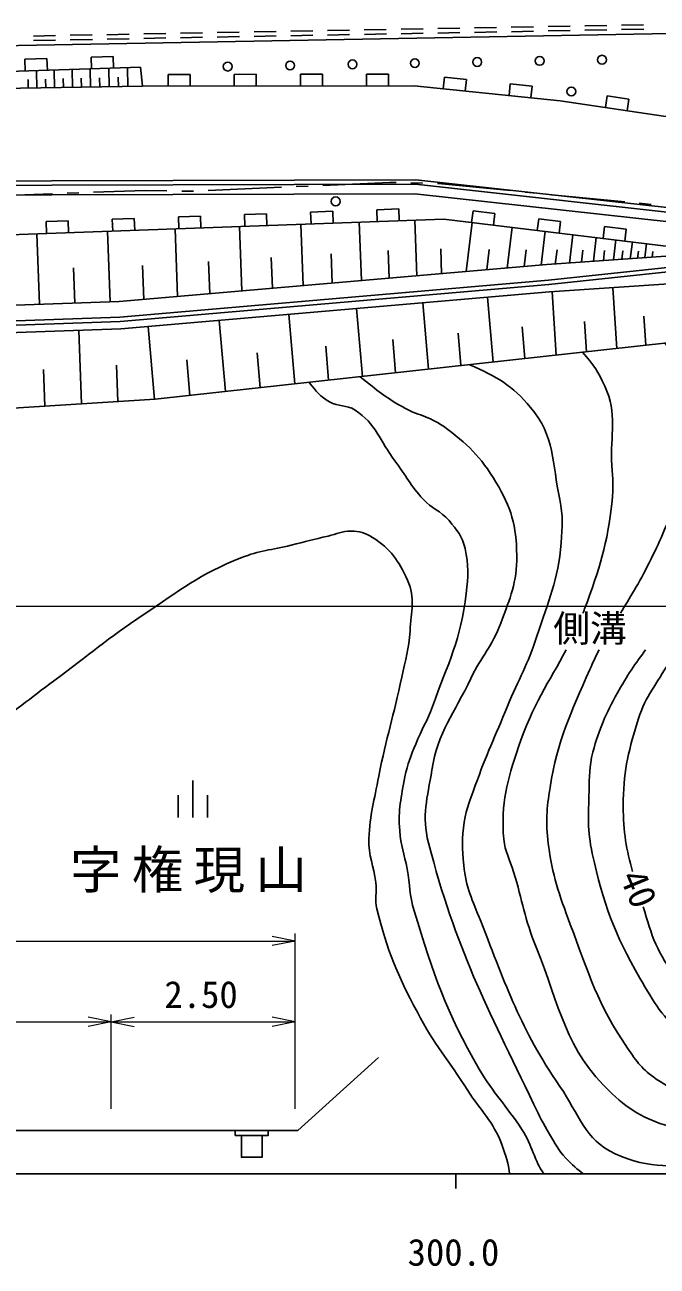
# Model space of a CAD drawing. Units: millimetres, scale not verified. Extents: x 40000 to 680000, y 20000 to 380760.
# Drawn here: x 338696 to 381698, y 198715 to 283091 of the extents above; entities that cross this region are included whole.
import ezdxf
from ezdxf.enums import TextEntityAlignment as Align

# ---------------------------------------------------------------- set-up
doc = ezdxf.new("R2010")
doc.units = ezdxf.units.MM
doc.header["$LTSCALE"] = 1000
for name, color, linetype, lineweight in [('M-BGD', 7, 'Continuous', 25), ('M-BMK-HTXT', 7, 'Continuous', 13), ('M-BMK-ROW', 30, 'Continuous', 25), ('M-STR-HTXT', 7, 'Continuous', 13), ('M-STR-STRC', 7, 'Continuous', 25), ('M-TTL-BAND', 7, 'Continuous', 25)]:
    doc.layers.add(name, color=color, linetype=linetype, lineweight=lineweight)
doc.styles.add('ＭＳ ゴシック', font='')
doc.styles.get('ＭＳ ゴシック').set_extended_font_data('MS Gothic')

msp = doc.modelspace()

# ---------------------------------------------------------------- linework, layer by layer
at = {"layer": 'M-BGD'}
for p, q in [((356780, 282651), (358280, 282679)), ((359280, 282697), (360779, 282725)), ((361779, 282743), (363279, 282770)), ((364279, 282789), (365779, 282816)), ((366778, 282834), (368278, 282862)), ((369278, 282880), (370778, 282908)), ((371778, 282926), (373277, 282954)), ((374277, 282972), (375777, 282999)), ((375783, 282699), (374283, 282672)), ((376777, 283018), (378277, 283045)), ((378282, 282745), (376782, 282718)), ((379276, 283063), (380776, 283091)), ((380782, 282791), (379282, 282763)), ((339283, 282331), (340783, 282358)), ((340789, 282058), (339289, 282031)), ((341783, 282377), (343282, 282404)), ((343288, 282104), (341788, 282077)), ((344282, 282422), (345782, 282450)), ((345788, 282150), (344288, 282122)), ((346782, 282468), (348282, 282496)), ((348287, 282196), (346788, 282168)), ((349281, 282514), (350781, 282541)), ((350787, 282242), (349287, 282214)), ((351781, 282560), (353281, 282587)), ((353286, 282287), (351787, 282260)), ((354281, 282606), (355780, 282633)), ((355786, 282333), (354286, 282306)), ((358286, 282379), (356786, 282351)), ((360785, 282425), (359285, 282397)), ((363285, 282470), (361785, 282443)), ((365784, 282516), (364285, 282489)), ((368284, 282562), (366784, 282535)), ((370783, 282608), (369284, 282580)), ((373283, 282654), (371783, 282626)), ((340203, 280796), (338704, 280747)), ((338704, 280747), (338730, 279948)), ((340229, 279997), (340203, 280796)), ((344701, 280943), (343202, 280894)), ((343202, 280894), (343228, 280094)), ((344425, 278875), (344405, 280132)), ((344727, 280143), (344701, 280943)), ((345704, 278895), (345684, 280174)), ((346704, 278911), (346563, 280203)), ((338930, 278787), (338920, 279375)), ((339518, 278797), (339499, 279973)), ((340116, 278806), (340106, 279404)), ((340714, 278816), (340695, 280012)), ((341322, 278825), (341312, 279433)), ((341930, 278835), (341911, 280051)), ((342549, 278845), (342539, 279463)), ((343167, 278855), (343147, 280092)), ((343796, 278865), (343786, 279494)), ((345064, 278885), (345054, 279524)), ((349936, 279717), (348436, 279714)), ((348436, 279714), (348437, 278914)), ((349937, 278917), (349936, 279717)), ((354436, 279727), (352936, 279724)), ((352936, 279724), (352937, 278924)), ((354437, 278927), (354436, 279727)), ((358936, 279736), (357436, 279733)), ((357436, 279733), (357437, 278933)), ((358937, 278936), (358936, 279736)), ((363436, 279745), (361936, 279742)), ((361936, 279742), (361937, 278942)), ((363437, 278945), (363436, 279745)), ((367230, 279539), (367148, 278744)), ((368722, 279385), (367230, 279539)), ((368640, 278589), (368722, 279385)), ((371706, 279075), (371624, 278280)), ((373198, 278921), (371706, 279075)), ((373116, 278125), (373198, 278921)), ((378290, 278254), (378173, 277462)), ((379774, 278033), (378290, 278254)), ((379656, 277242), (379774, 278033)), ((350638, 270092), (349139, 270038)), ((349139, 270038), (349168, 269238)), ((350667, 269293), (350638, 270092)), ((355135, 270255), (353636, 270201)), ((353636, 270201), (353665, 269401)), ((355164, 269456), (355135, 270255)), ((359632, 270418), (358133, 270364)), ((358133, 270364), (358162, 269564)), ((359661, 269619), (359632, 270418)), ((364129, 270581), (362630, 270527)), ((362630, 270527), (362659, 269727)), ((364158, 269781), (364129, 270581)), ((369176, 270457), (369080, 269663)), ((370665, 270276), (369176, 270457)), ((370569, 269482), (370665, 270276)), ((341644, 269766), (340145, 269712)), ((340145, 269712), (340174, 268913)), ((341673, 268967), (341644, 269766)), ((346141, 269929), (344642, 269875)), ((344642, 269875), (344671, 269076)), ((346170, 269130), (346141, 269929)), ((349082, 264629), (348915, 269229)), ((353452, 265005), (353293, 269388)), ((357615, 265363), (357464, 269539)), ((361582, 265704), (361438, 269683)), ((365361, 266029), (365224, 269820)), ((368714, 266317), (369119, 269658)), ((371495, 266557), (371832, 269328)), ((373644, 269914), (373547, 269120)), ((375133, 269733), (373644, 269914)), ((375036, 268939), (375133, 269733)), ((378111, 269372), (378014, 268577)), ((379600, 269191), (378111, 269372)), ((379503, 268397), (379600, 269191)), ((339696, 264096), (339523, 268889)), ((344494, 264265), (344320, 269063)), ((373803, 266755), (374083, 269055)), ((375738, 266900), (375972, 268825)), ((377362, 267016), (377559, 268633)), ((378726, 267114), (378891, 268471)), ((379870, 267196), (380009, 268335)), ((359598, 265534), (359526, 267523)), ((363471, 265867), (363403, 267762)), ((367037, 266173), (366976, 267855)), ((370104, 266437), (370273, 267823)), ((372649, 266656), (372789, 267806)), ((374770, 266830), (374887, 267793)), ((376550, 266958), (376648, 267766)), ((378044, 267065), (378126, 267744)), ((379298, 267155), (379367, 267725)), ((380369, 267232), (380427, 267706)), ((380868, 267268), (380983, 268217)), ((381367, 267303), (381413, 267683)), ((346789, 264432), (346706, 266732)), ((351267, 264817), (351188, 267008)), ((355533, 265184), (355458, 267272)), ((342095, 264181), (342008, 266579)), ((374837, 260640), (374546, 264945)), ((378951, 261093), (378672, 265223)), ((366156, 259684), (365768, 264193)), ((370549, 260168), (370170, 264571)), ((357053, 258682), (356646, 263408)), ((361658, 259189), (361261, 263805)), ((380925, 261311), (380791, 263292)), ((347510, 257633), (347084, 262586)), ((352338, 258163), (351922, 263002)), ((372693, 260404), (372508, 262553)), ((376894, 260867), (376755, 262932)), ((342549, 257320), (342372, 262325)), ((363907, 259437), (363713, 261691)), ((368352, 259926), (368163, 262128)), ((354695, 258422), (354492, 260786)), ((359355, 258936), (359157, 261244)), ((345029, 257477), (344942, 259961)), ((349924, 257897), (349716, 260317)), ((340050, 257163), (339962, 259665)), ((350127, 231723), (350127, 229223)), ((349127, 230723), (349127, 229223)), ((351127, 230723), (351127, 229223)), ((357267, 207940), (362748, 212891)), ((253131, 207940), (357267, 207940)), ((353424, 207606), (354834, 207606))]:
    msp.add_line(p, q, dxfattribs=at)
for points in [[(457443, 282660), (382579, 282500), (293900, 280876), (269281, 280235), (264167, 278560)], [(346563, 280203), (318904, 279302), (294044, 278751)], [(166671, 237420), (169491, 237992), (175175, 240390), (177647, 241372), (188568, 246912), (202950, 253100), (219171, 259508), (235332, 265040), (245646, 267765), (265261, 272505), (282632, 275584), (294117, 276996), (319049, 278471), (346704, 278911)], [(382737, 276784), (375092, 277920), (365171, 278949), (346704, 278911)], [(330299, 272336), (332248, 272460), (365277, 272555), (385463, 270324), (397172, 269089)], [(330333, 272037), (332258, 272160), (365261, 272255), (385437, 270025), (397204, 268802)], [(315604, 270443), (332280, 271506), (365226, 271601), (385381, 269374), (397225, 268622)], [(385855, 267625), (367195, 269891), (332639, 268640), (305396, 267611), (283674, 259172)], [(406906, 264416), (398366, 268295), (374303, 265728), (345168, 263223), (321393, 262382), (301408, 261619), (272485, 255855)], [(406775, 264102), (398411, 268008), (374332, 265430), (345186, 262923), (321404, 262083), (301443, 261320), (272544, 255560)], [(385855, 267625), (374201, 266789), (345103, 264287), (321354, 263448), (301282, 262681), (283674, 259172)], [(399738, 266646), (374380, 264933), (345216, 262425), (321422, 261584), (301501, 260824), (267306, 253870), (249808, 242508)], [(249808, 242508), (301742, 254744), (347558, 257636), (393520, 262698), (406275, 263652)], [(353011, 207940), (353011, 207606), (353424, 207606), (353424, 206119), (354834, 206119), (354834, 207606), (355246, 207606), (355246, 207940)]]:
    msp.add_lwpolyline(points, dxfattribs=at)
for centre in [(377946, 280718), (352494, 280252), (356736, 280329), (360978, 280407), (365220, 280485), (369462, 280562), (373704, 280640), (375863, 278558)]:
    msp.add_circle(centre, 300, dxfattribs=at)
for points, knots in [([(376625, 260837), (377403, 259971), (377670, 259510), (378131, 258541), (379040, 256629), (378479, 255255), (378616, 253142), (378678, 252198), (378735, 251660), (378632, 250719), (378310, 247781), (377798, 246155), (376761, 243387), (376724, 243289), (376688, 243193), (376651, 243099)], [0, 0, 0, 0, 1, 1, 1, 2, 2, 2, 3, 3, 3, 4, 4, 4, 5, 5, 5, 5]), ([(382240, 261448), (382997, 260418), (383255, 259882), (383631, 258762), (384295, 256785), (383696, 255500), (383486, 253425), (383366, 252233), (383179, 251573), (382809, 250434), (382296, 248855), (381885, 248009), (381148, 246521), (380468, 245150), (379823, 244118), (379193, 243099)], [0, 0, 0, 0, 1, 1, 1, 2, 2, 2, 3, 3, 3, 4, 4, 4, 5, 5, 5, 5]), ([(368941, 259991), (370829, 259161), (371818, 258598), (373094, 257085), (374749, 255122), (374549, 253329), (375074, 250816), (375309, 249692), (375250, 249022), (375166, 247876), (374978, 245326), (374298, 243976), (373520, 241541), (372906, 239615), (372288, 238638), (371520, 236769), (370656, 234667), (370083, 233523), (369331, 231379), (368997, 230426), (368717, 229906), (368577, 228905), (368418, 227773), (368430, 227116), (368543, 225978), (368695, 224431), (369122, 223614), (369695, 222169), (371489, 217645), (372333, 214949), (375084, 210934), (376390, 209027), (376738, 207329), (378836, 206359), (381219, 205256), (382886, 205568), (385511, 205572), (388199, 205575), (389666, 206141), (392323, 206539), (395324, 206987), (396277, 207146), (399994, 207756)], [0, 0, 0, 0, 1, 1, 1, 2, 2, 2, 3, 3, 3, 4, 4, 4, 5, 5, 5, 6, 6, 6, 7, 7, 7, 8, 8, 8, 9, 9, 9, 10, 10, 10, 11, 11, 11, 12, 12, 12, 13, 13, 13, 14, 14, 14, 14]), ([(361501, 259165), (362762, 258157), (363164, 257820), (364346, 257139), (365399, 256532), (366169, 256511), (367157, 255803), (368812, 254617), (369680, 253752), (370732, 252009), (371778, 250277), (372125, 249051), (372151, 247027), (372175, 245178), (371695, 244157), (371059, 242421), (370487, 240858), (369746, 240176), (369032, 238671), (367897, 236280), (366788, 235051), (366378, 232435), (366078, 230525), (365657, 229361), (366144, 227489), (368028, 220243), (370066, 216458), (373306, 209708), (373692, 208903), (373927, 208459), (374381, 207691), (374774, 207025), (374963, 206615), (375493, 206052), (375915, 205604), (376282, 205282), (376675, 205000)], [0, 0, 0, 0, 1, 1, 1, 2, 2, 2, 3, 3, 3, 4, 4, 4, 5, 5, 5, 6, 6, 6, 7, 7, 7, 8, 8, 8, 9, 9, 9, 10, 10, 10, 11, 11, 11, 12, 12, 12, 12]), ([(358024, 258789), (358537, 258141), (358769, 257836), (359421, 257459), (360035, 257105), (360554, 257291), (361150, 256906), (362592, 255975), (362827, 254818), (363867, 253452), (364632, 252448), (364920, 251772), (365775, 250843), (366380, 250186), (366966, 250075), (367543, 249394), (368094, 248744), (368441, 248333), (368631, 247503), (368897, 246335), (368844, 245627), (368710, 244437), (368360, 241329), (367480, 239707), (366423, 236763), (366052, 235731), (365678, 235221), (365278, 234200), (364944, 233350), (364722, 232876), (364549, 231979), (364276, 230569), (364086, 229752), (364187, 228320), (364260, 227288), (364511, 226739), (364695, 225721), (364895, 224610), (364847, 223950), (365178, 222870), (366509, 218528), (367307, 216038), (369594, 212113), (370584, 210415), (371430, 209653), (372501, 208004), (373213, 206906), (373352, 205870), (373988, 205000)], [0, 0, 0, 0, 1, 1, 1, 2, 2, 2, 3, 3, 3, 4, 4, 4, 5, 5, 5, 6, 6, 6, 7, 7, 7, 8, 8, 8, 9, 9, 9, 10, 10, 10, 11, 11, 11, 12, 12, 12, 13, 13, 13, 14, 14, 14, 15, 15, 15, 16, 16, 16, 16]), ([(335901, 235022), (336002, 235089), (336105, 235157), (336209, 235226), (338033, 236436), (338965, 237242), (340728, 238540), (343081, 240273), (344314, 241365), (346747, 242985), (349248, 244651), (350598, 245758), (353394, 246862), (354672, 247366), (355471, 247391), (356805, 247721), (357788, 247964), (358335, 248112), (359322, 248338), (359927, 248476), (360255, 248682), (360876, 248672), (361468, 248662), (361834, 248571), (362334, 248252), (363573, 247460), (364115, 246680), (364722, 245341), (365280, 244109), (364953, 243234), (364890, 241884), (364832, 240643), (364572, 239972), (364326, 238754), (363793, 236110), (363277, 234676), (362770, 232027), (362452, 230371), (362166, 229447), (362093, 227762), (362043, 226586), (362435, 225955), (362564, 224785), (362640, 224089), (362475, 223674), (362642, 222994), (363344, 220133), (364005, 218570), (365388, 215969), (366546, 213791), (367488, 212743), (368813, 210662), (369723, 209233), (370540, 208582), (371127, 206993), (371409, 206227), (371583, 205655), (371662, 205000)], [0, 0, 0, 0, 1, 1, 1, 2, 2, 2, 3, 3, 3, 4, 4, 4, 5, 5, 5, 6, 6, 6, 7, 7, 7, 8, 8, 8, 9, 9, 9, 10, 10, 10, 11, 11, 11, 12, 12, 12, 13, 13, 13, 14, 14, 14, 15, 15, 15, 16, 16, 16, 17, 17, 17, 18, 18, 18, 19, 19, 19, 19]), ([(375501, 240599), (374377, 238462), (373191, 236795), (372268, 234020), (371485, 231666), (371066, 230221), (371266, 227748), (371339, 226840), (371676, 226388), (371937, 225515), (372537, 223516), (372688, 222330), (373470, 220395), (375107, 216344), (375415, 213444), (378604, 210459), (379981, 209170), (381017, 208636), (382834, 208130), (384514, 207662), (385567, 207997), (387300, 208198), (389658, 208472), (390912, 209017), (393227, 209546), (396043, 210189), (396924, 210392), (400435, 211201)], [0, 0, 0, 0, 1, 1, 1, 2, 2, 2, 3, 3, 3, 4, 4, 4, 5, 5, 5, 6, 6, 6, 7, 7, 7, 8, 8, 8, 9, 9, 9, 9]), ([(377750, 240599), (377539, 240190), (377329, 239752), (377119, 239274), (375789, 236250), (374944, 234520), (374416, 231259), (374178, 229789), (374108, 228926), (374294, 227449), (374573, 225240), (375006, 224033), (375790, 221949), (377063, 218562), (377629, 216525), (379673, 213539), (380307, 212612), (380703, 212066), (381631, 211434), (382356, 210940), (382840, 210670), (383714, 210591), (387226, 210275), (389238, 210734), (392709, 211359), (394411, 211665), (395313, 212077), (397011, 212410), (398421, 212686), (398909, 212761), (400643, 212996)], [0, 0, 0, 0, 1, 1, 1, 2, 2, 2, 3, 3, 3, 4, 4, 4, 5, 5, 5, 6, 6, 6, 7, 7, 7, 8, 8, 8, 9, 9, 9, 10, 10, 10, 10]), ([(380912, 240599), (380262, 239753), (379621, 238818), (379001, 237686), (378180, 236189), (377765, 235298), (377328, 233647), (377061, 232642), (377094, 232037), (377066, 230997), (377021, 229345), (376935, 228386), (377285, 226771), (378035, 223307), (378770, 221375), (380525, 218296), (381479, 216622), (382047, 215589), (383583, 214426), (384333, 213859), (384850, 213582), (385780, 213445), (388199, 213088), (389612, 213287), (392037, 213591), (394077, 213847), (395162, 214324), (397189, 214660), (398651, 214903), (399146, 214974), (400945, 215190)], [0, 0, 0, 0, 1, 1, 1, 2, 2, 2, 3, 3, 3, 4, 4, 4, 5, 5, 5, 6, 6, 6, 7, 7, 7, 8, 8, 8, 9, 9, 9, 10, 10, 10, 10]), ([(383055, 240599), (382822, 240255), (382592, 239896), (382367, 239520), (381489, 238052), (380815, 237284), (380328, 235644), (379693, 233503), (379391, 232237), (379388, 230003), (379386, 228210), (379621, 226989), (380025, 225552)], [0, 0, 0, 0, 1, 1, 1, 2, 2, 2, 3, 3, 3, 4, 4, 4, 4]), ([(380745, 223144), (381312, 221242), (381686, 219911), (383074, 218299), (384033, 217185), (384589, 216266), (386029, 215969), (389452, 215261), (391505, 215803), (394974, 216232), (396467, 216416), (397273, 216699), (398746, 217006), (399712, 217207), (400015, 217271), (401218, 217526)], [0, 0, 0, 0, 1, 1, 1, 2, 2, 2, 3, 3, 3, 4, 4, 4, 5, 5, 5, 5])]:
    msp.add_open_spline(points, degree=3, knots=knots, dxfattribs=at)
at = {"layer": 'M-BMK-ROW'}
for p, q in [((343366, 271711), (346889, 271839)), ((346889, 271839), (348364, 271813)), ((349364, 271794), (350070, 271782)), ((350070, 271782), (350163, 271786)), ((351163, 271830), (356158, 272049)), ((357157, 272093), (357956, 272128)), ((358955, 272172), (363512, 272372)), ((363512, 272372), (363951, 272363)), ((364950, 272342), (365750, 272325)), ((366750, 272304), (366819, 272302)), ((366819, 272302), (371726, 271820)), ((372721, 271722), (373518, 271644)), ((335572, 271428), (340568, 271609)), ((341568, 271646), (342367, 271675)), ((374513, 271546), (379489, 271057)), ((380484, 270959), (381280, 270881))]:
    msp.add_line(p, q, dxfattribs=at)
at = {"layer": 'M-STR-HTXT'}
for p, q in [((268920, 243568), (542215, 243568)), ((357074, 220817), (355511, 221129)), ((357074, 209404), (357074, 221317)), ((253324, 220817), (357074, 220817)), ((357074, 220817), (355511, 220504)), ((337467, 215317), (344574, 215317)), ((344574, 215317), (343011, 215630)), ((344574, 215317), (343011, 215005)), ((344574, 209404), (344574, 215817)), ((344574, 215317), (346136, 215630)), ((344574, 215317), (357074, 215317)), ((344574, 215317), (346136, 215005)), ((357074, 215317), (355511, 215630)), ((357074, 215317), (355511, 215005))]:
    msp.add_line(p, q, dxfattribs=at)
at = {"layer": 'M-STR-STRC'}
msp.add_circle((359839, 271092), 305, dxfattribs=at)
at = {"layer": 'M-TTL-BAND'}
for p, q in [((40000, 205000), (579000, 205000)), ((368000, 205000), (368000, 204000))]:
    msp.add_line(p, q, dxfattribs=at)

# ---------------------------------------------------------------- texts
at = {"layer": 'M-BGD', "style": 'ＭＳ ゴシック'}
msp.add_text('40', height=1833, rotation=292.525, dxfattribs=at).set_placement((378612, 224966), align=Align.BOTTOM_LEFT)
at = {"layer": 'M-BMK-HTXT', "insert": (350172, 224075), "char_height": 2566, "attachment_point": 8, "style": 'ＭＳ ゴシック'}
msp.add_mtext('\\T1.2;字権現山', dxfattribs=at)
at = {"layer": 'M-STR-HTXT', "style": 'ＭＳ ゴシック'}
for s, p in [('側溝\u3000L=296.0', (382747, 240599)), ('2.50', (350683, 215717))]:
    msp.add_text(s, height=1833, dxfattribs=at).set_placement(p, align=Align.BOTTOM_CENTER)
at = {"layer": 'M-TTL-BAND', "style": 'ＭＳ ゴシック'}
msp.add_text('300.0', height=1833, dxfattribs=at).set_placement((367844, 198195), align=Align.BOTTOM_CENTER)

doc.saveas('drawing.dxf')
